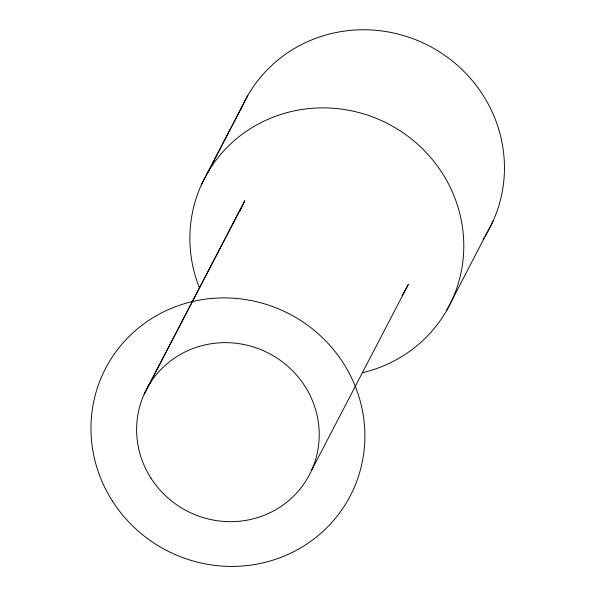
<?xml version="1.0" encoding="UTF-8"?>
<svg xmlns="http://www.w3.org/2000/svg" width="596" height="596" viewBox="0 0 596 596"><rect width="100%" height="100%" fill="white"/><g stroke="black" fill="none" stroke-linecap="round" stroke-linejoin="round"><path stroke-width="0.89" d="M239.607 211.662L244.829 200.681L144.239 394.038L240.955 208.25M207.125 173.615L247.787 95.494M201.314 184.969L241.976 106.848M311.604 470.274L408.32 284.486L402.077 295.72M446.546 310.68L493.019 221.205M199.451 287.905A137.944 133.243 27.5 0 1 281.394 114.276A137.944 133.243 27.5 0 1 457.668 206.097A137.944 133.243 27.5 0 1 362.338 372.753M240.546 110.156A137.944 133.243 27.5 0 1 428.576 45.609A137.944 133.243 27.5 0 1 484.965 236.299M484.034 237.782A137.944 133.243 27.5 0 1 483.08 239.242M150.922 478.096A91.963 88.826 27.5 0 0 308.914 475.72A91.963 88.826 27.5 0 0 223.925 342.663A91.963 88.826 27.5 0 0 150.922 478.096M112.421 501.065A137.944 133.243 27.5 0 0 349.405 497.496A137.944 133.243 27.5 0 0 221.935 297.911A137.944 133.243 27.5 0 0 112.421 501.065"/></g></svg>
